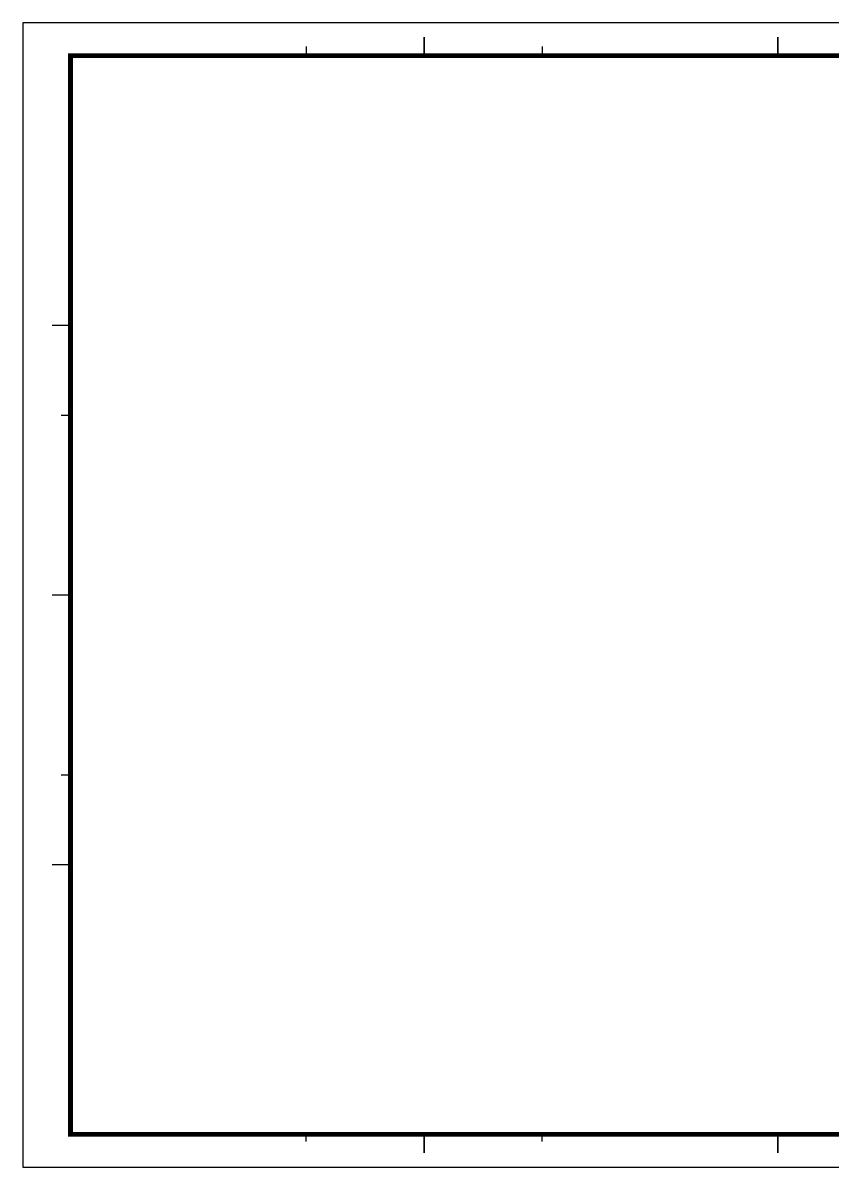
# Model space of a CAD drawing. Header units: millimetres. Extents: x 0 to 42000, y 0 to 29700.
# Drawn here: x 0 to 21000, y 0 to 29700 of the extents above; entities that cross this region are included whole.
import ezdxf

# ---------------------------------------------------------------- set-up
doc = ezdxf.new("R2010")
doc.units = ezdxf.units.MM
doc.layers.add('AA-FORM', color=8, linetype='Continuous')
doc.layers.add('AA-SHEET-DEF', color=140, linetype='Continuous', plot=False)

# ---------------------------------------------------------------- blocks, each defined once
blk = doc.blocks.new('AA-FORM')
at = {"layer": 'AA-FORM'}
blk.add_lwpolyline([(0, 0), (0, -29700), (42000, -29700), (42000, 0)], close=True, dxfattribs=at)
at = {"layer": 'AA-FORM', "color": 4, "const_width": 125}
blk.add_lwpolyline([(1235, -850), (41200, -850), (41200, -28850), (1235, -28850)], close=True, dxfattribs=at)
at = {"layer": 'AA-SHEET-DEF'}
for p, q in [((7354, -610), (7354, -850)), ((13473, -610), (13473, -850)), ((995, -10183), (1235, -10183)), ((995, -19517), (1235, -19517)), ((7354, -29031), (7354, -28850)), ((13473, -29031), (13473, -28850))]:
    blk.add_line(p, q, dxfattribs=at)
at = {"layer": 'AA-SHEET-DEF', "const_width": 40, "flags": 128}
for points in [[(10414, -370), (10414, -850)], [(19592, -370), (19592, -850)], [(755, -7850), (1235, -7850)], [(1235, -14850), (755, -14850)], [(755, -21850), (1235, -21850)], [(10414, -28850), (10414, -29330)], [(19592, -28850), (19592, -29330)]]:
    blk.add_lwpolyline(points, dxfattribs=at)

msp = doc.modelspace()

# ---------------------------------------------------------------- block references
msp.add_blockref('AA-FORM', (0, 29700))

doc.saveas('drawing.dxf')
